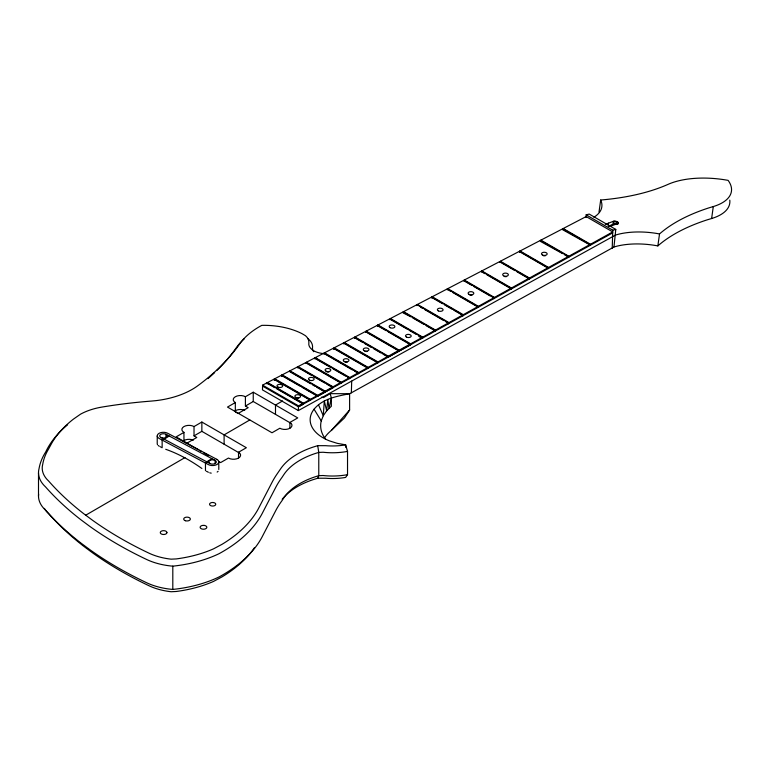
<?xml version="1.0" encoding="UTF-8"?>
<svg xmlns="http://www.w3.org/2000/svg" width="770" height="770" viewBox="0 0 770 770"><rect width="100%" height="100%" fill="white"/><g stroke="black" fill="none" stroke-linecap="round" stroke-linejoin="round"><path stroke-width="1.16" d="M262.58 386.097L298.471 406.791L302.88 404.423L302.908 403.48L267.017 382.786L262.608 385.154L262.474 389.88L298.356 410.583L612.593 236.66M267.565 383.498L266.998 383.73L267.017 382.786M266.998 383.73L267.517 382.517L274.216 379.033L309.896 399.611L309.8 400.525M274.216 379.033L274.187 379.985L274.755 379.754L274.245 380.014M274.688 379.716L274.717 378.773L281.685 375.144L317.144 395.597L317.057 396.512M281.656 376.097C283.023 375.433 280.838 376.828 281.685 375.144M282.157 375.827L282.186 374.875L289.433 371.092L324.699 391.43L324.671 392.382L317.615 396.271L301.965 387.252M325.084 392.065L332.515 388.022L332.544 387.079L297.538 366.886L289.934 370.822L289.905 371.775L310.637 383.73M297.509 367.839L297.538 366.886M311.407 375.288L298.009 367.569L298.038 366.616L305.979 362.497L340.725 382.536L340.638 383.45M298.356 410.583L298.49 405.848L302.908 403.48M302.88 404.423L303.399 403.211L309.896 399.611M305.95 363.44L305.979 362.497M349.195 378.715L349.282 377.8L314.786 357.906L306.47 362.227L306.45 363.171L306.961 362.911M317.144 395.597L310.387 399.341L310.358 400.284L275.766 380.342M314.757 358.849L314.786 357.906M315.257 358.589L315.286 357.636L324.006 353.103L358.233 372.844L358.204 373.797M317.615 396.271L317.635 395.328L324.699 391.43M323.978 354.056L324.006 353.103M367.531 368.57L367.617 367.656L333.67 348.079L324.507 352.833L324.478 353.786L352.439 369.908M325.161 392.103L325.19 391.16L332.544 387.079M332.447 387.984L333.035 386.8L340.725 382.536M333.641 349.022L334.161 347.809L343.795 342.794L377.454 362.208L377.425 363.151M349.282 377.8L341.226 382.267L341.197 383.21L306.508 363.209M344.325 343.507L343.776 343.747L343.795 342.794M343.776 343.747L344.296 342.525L354.46 337.25L387.801 356.472L387.772 357.424M358.233 372.844L349.772 377.531L349.744 378.474L347.607 377.242M351.351 392.815L351.697 381.121M354.98 337.953L354.479 338.222L354.96 336.981L365.673 331.408L398.687 350.446L398.61 351.37M367.617 367.656L358.724 372.574L358.695 373.517L354.508 371.101M365.644 332.351L365.673 331.408M365.981 332.178L366.173 331.139L377.473 325.258L410.141 344.103L410.121 345.047L388.215 357.126M377.454 362.208L368.108 367.377L368.079 368.329L334.142 348.752M377.444 326.211L377.473 325.258M377.762 326.037L377.974 324.988L389.928 318.77L422.239 337.404L422.21 338.357L419.053 336.529M387.801 356.472L377.945 361.929L377.916 362.882L344.267 343.478M398.687 350.446L388.292 356.202L388.263 357.145L383.027 354.123M389.899 319.723L390.428 318.501L403.076 311.927L435.002 330.34L434.935 331.264M410.141 344.103L399.178 350.177L399.101 351.091M403.076 311.927L403.047 312.87L410.776 316.778M403.547 312.61L403.567 311.658L416.965 304.689L448.486 322.871L448.458 323.814M422.239 337.404L410.641 343.834L410.612 344.777L388.176 331.832M416.936 305.642L416.965 304.689M417.436 305.372L417.465 304.419L431.681 297.028L462.77 314.959L462.741 315.912M435.002 330.34L422.73 337.135L422.701 338.078L418.505 335.662M431.652 297.98L431.681 297.028M432.153 297.711L432.182 296.758L447.255 288.914L477.891 306.585L477.862 307.538M448.486 322.871L435.493 330.07L435.464 331.013L426.176 325.662M447.255 288.914L447.226 289.867L447.765 289.616M447.726 289.597L447.755 288.654L463.781 280.309L493.936 297.701L493.907 298.654M462.77 314.959L448.977 322.601L448.949 323.544L445.869 321.773M477.891 306.585L463.261 314.689L463.232 315.633L453.896 310.252M463.925 281.166L464.281 280.039L481.308 271.184L510.953 288.278L510.905 289.212M478.363 307.259L478.382 306.316L493.936 297.701M481.606 271.954L481.808 270.915L499.874 261.511L528.98 278.297L528.952 279.25M510.953 288.278L494.427 297.432L494.407 298.375L492.3 297.162M499.846 262.464L499.874 261.511M548.048 268.672L548.067 267.729L519.538 251.27L500.375 261.242L500.346 262.195L514.899 270.588M511.415 288.962L511.444 288.009L528.98 278.297M519.509 252.223L519.538 251.27M568.289 257.459L568.318 256.516L540.396 240.413L520.039 251.001L519.586 252.185M548.067 267.729L529.471 278.028L529.442 278.971L516.968 271.781M540.396 240.413L540.367 241.356L562.581 253.609M540.867 241.087L540.896 240.144L562.706 228.796L589.974 244.523L589.945 245.466M568.318 256.516L548.567 267.459L548.538 268.403L521.049 252.55M562.706 228.796L562.678 229.739L590.436 245.197L590.465 244.254L612.737 231.924L586.143 216.582L563.197 228.526L563.178 229.47M589.974 244.523L568.809 256.246L568.789 257.19L564.651 254.803M586.114 217.535L586.163 214.84L589.194 214.079L615.788 229.412L613.95 246.997L349.368 393.913M608.387 226.524L608.483 223.146M612.227 248.364L612.756 230.182L586.163 214.84M609.359 225.995L613.266 223.897L613.334 221.327L617.357 221.741L618.089 223.57L618.098 222.424M618.098 223.127L617.347 224.263L618.194 222.78M599.022 211.981L600.687 200.017A177.11 82.891 8 0 0 668.1 184.348A66.258 31.012 8 0 1 728.102 180.363A52.918 24.765 8 0 1 713.299 206.553L711.624 218.516L707.13 219.864A217.746 101.909 8 0 0 657.85 245.909A53.794 25.179 8 0 0 613.95 246.997M657.85 245.909L659.524 233.945A217.746 101.909 8 0 1 708.804 207.9L713.299 206.553M321.504 397.176A57.384 33.129 0 0 0 323.516 397.609L330.166 393.653L331.35 397.869L329.002 408.552L327.828 399.409L326.653 410.824L323.256 415.752L321.244 420.921A58.135 33.562 0 0 0 325.498 439.083M317.721 478.228L318.77 475.687L318.77 452.423L317.721 445.657L325.662 445.676A46.017 26.565 0 0 0 344.575 445.031L345.653 444.848L347.53 451.413L347.53 474.676L345.653 477.41L344.575 477.602A46.017 26.565 0 0 1 325.662 478.237L317.721 478.228L313.015 479.691A75.258 43.447 0 0 0 282.157 499.297M617.347 224.263L617.819 223.425M330.166 393.653L349.609 393.73L349.609 410.015L344.459 417.937L331.35 430.44A58.135 33.562 0 0 0 324.449 437.909M613.921 221.173L613.324 221.943L616.067 221.587L618.185 223.165M331.35 430.44L349.609 410.015M345.653 447.245L345.653 444.848L337.222 443.328L329.473 440.883A44.4 25.641 0 0 1 314.064 409.188C322.745 398.581 336.962 396.271 349.609 393.73M613.911 221.702L614.614 221.115M163.817 439.006L162.143 440.055L162.143 447.726L160.198 446.687M164.154 439.179L169.217 436.003M206.803 461.827L211.865 458.65M207.14 462L205.465 463.059L205.465 470.72M85.72 515.197L184.993 457.582M249.817 419.958L224.109 434.877L224.109 444.184M282.59 400.939L275.496 405.058L275.496 414.366M235.331 402.556L227.497 407.07L272.003 432.769L279.837 428.245A7.123 4.11 0 0 0 289.905 428.245A7.123 4.11 0 0 0 289.905 422.432L297.74 417.908L253.243 392.209L245.409 396.733A7.123 4.11 0 0 0 235.331 396.733A7.123 4.11 0 0 0 235.331 402.556L235.331 411.854L238.113 413.461L248.19 407.648L245.409 406.04L245.409 396.733M218.603 461.423L220.615 462.587L228.449 458.063A7.123 4.11 0 0 0 238.527 458.063L238.527 452.25L246.362 447.726L201.856 422.037L194.021 426.561A7.123 4.11 0 0 0 183.953 426.561A7.123 4.11 0 0 0 183.953 432.374L176.118 436.898L198.439 449.776M194.021 426.561L194.021 435.858L201.856 431.344L239.278 452.943M245.409 406.04L253.243 401.517L290.665 423.125M614.595 221.558L615.346 221.144M298.471 406.791L612.708 232.867M612.564 236.669L615.625 235.023A53.794 25.179 8 0 1 659.524 233.945M333.689 349.051L334.19 348.781M365.683 332.38L366.145 332.082M605.364 224.311L613.334 221.327M609.773 226.495L617.367 223.656M615.336 221.519L616.077 221.26M317.721 445.657L313.015 447.12A75.258 43.447 0 0 0 280.376 469.18L276.853 474.32A163.221 94.238 0 0 0 272.387 481.702L259.307 506.91A155.925 90.023 0 0 1 221.981 544.342L213.55 548.837A95.904 55.373 0 0 1 176.215 558.924L171.133 559.164A49.598 28.634 0 0 1 149.034 553.187A389.572 224.917 0 0 1 92.448 520.202L84.209 514.081A390.034 225.187 0 0 1 48.731 481.144L46.98 479.364A42.465 24.515 0 0 1 42.331 466.302L42.725 464.3A113.296 65.411 0 0 1 48.395 449.333L52.004 442.731A148.341 85.643 0 0 1 73.391 419.15L80.581 414.144A51.937 29.982 0 0 1 102.015 407.061A344.585 198.939 0 0 1 151.382 401.074L155.829 400.65A71.158 41.08 0 0 0 197.823 385.712A299.597 172.971 0 0 0 239.768 343.824A89.041 51.407 0 0 1 260.337 326.162L261.819 325.364L264.611 325.335A57.76 33.351 0 0 1 301.965 333.631L305.44 335.681A19.904 11.492 0 0 1 308.857 342.226L308.818 344.69A17.248 9.962 0 0 0 324.132 353.642M612.756 230.182L615.788 229.412M616.067 221.587L616.77 221.471M616.76 221.76L617.8 222.357M160.901 437.456A3.735 2.156 0 0 0 167.071 436.34A3.735 2.156 0 0 0 162.306 433.808A3.735 2.156 0 0 0 160.901 437.456L210.056 463.55A3.735 2.156 0 0 0 216.235 462.433A3.735 2.156 0 0 0 211.471 459.902A3.735 2.156 0 0 0 210.056 463.55M206.437 471.24L208.381 472.27M563.197 228.526L590.465 244.254M540.896 240.144L568.809 256.246M520.039 251.001L548.567 267.459M500.375 261.242L529.471 278.028M481.808 270.915L511.444 288.009M481.779 271.868L484.859 273.648M486.909 274.823L510.375 288.355M464.281 280.039L494.427 297.432M464.252 280.992L471.548 285.198M473.627 286.392L490.23 295.969M447.755 288.654L478.382 306.316M448.775 290.203L450.816 291.378M452.856 292.552L477.313 306.662M432.182 296.758L463.261 314.689M432.182 297.73L442.529 303.688M444.588 304.882L451.826 309.059M417.465 304.419L448.977 322.601M420.516 307.143L422.547 308.318M424.578 309.492L443.847 320.599M403.567 311.658L435.493 330.07M412.826 317.962L424.126 324.478M390.428 318.501L422.73 337.135M390.4 319.454L407.07 329.069M409.149 330.263L416.426 334.459M377.974 324.988L410.641 343.834M377.945 325.941L386.136 330.657M366.173 331.139L399.178 350.177M367.223 332.707L397.05 349.907M354.96 336.981L388.292 356.202M354.931 337.924L362.256 342.15M364.325 343.343L371.602 347.539M373.671 348.733L380.948 352.93M344.296 342.525L377.945 361.929M334.161 347.809L368.108 367.377M324.507 352.833L358.724 372.574M315.286 357.636L349.772 377.531M315.315 358.618L330.946 367.627M333.025 368.83L345.528 376.039M306.47 362.227L341.226 382.267M298.038 366.616L333.035 386.8M313.457 376.472L324.738 382.979M326.788 384.163L333.006 387.753M289.934 370.822L325.19 391.16M312.697 384.913L314.766 386.107M316.826 387.3L324.055 391.468M282.186 374.875L317.635 395.328M283.264 376.463L299.886 386.049M274.717 378.773L310.387 399.341M267.517 382.517L303.399 403.211M267.488 383.46L274.717 387.628M276.757 388.802L303.38 404.154M262.608 385.154L298.49 405.848M194.021 435.858L196.802 437.466L186.735 443.279L183.953 441.682L183.953 432.374M199.44 450.363L201.461 451.528M203.472 452.693L208.516 455.599M314.064 409.188L321.244 420.921M318.482 404.779L323.256 415.752L324.314 400.949L326.653 410.824L331.35 406.271L331.35 397.869M617.809 222.068L618.089 222.751M289.905 422.432L289.905 428.245M253.243 392.209L253.243 401.517M218.796 461.817L218.796 469.488M215.119 463.665L215.119 460.373L165.954 434.28L165.954 437.562M201.856 422.037L201.856 431.344M347.53 451.413A49.732 28.711 0 0 1 323.082 452.25L318.77 452.423A71.581 41.33 0 0 0 283.832 474.638L281.993 477.41A159.746 92.227 0 0 0 275.939 486.986L262.878 512.156A159.64 92.169 0 0 1 219.171 553.63A99.619 57.509 0 0 1 172.807 566.162L172.807 589.425A53.303 30.781 0 0 1 146.685 582.765A393.316 227.083 0 0 1 89.551 549.462L81.235 543.283A393.316 227.083 0 0 1 45.478 510.096A46.181 26.661 0 0 1 38.625 494.061M157.224 436.012L157.224 443.684A6.208 3.59 0 0 0 157.504 444.608M38.5 472.896L38.5 496.159M44.381 508.383A42.465 24.515 0 0 0 46.98 511.935L48.731 513.715A390.034 225.187 0 0 0 84.209 546.652L92.448 552.773A389.572 224.917 0 0 0 149.034 585.758A49.598 28.634 0 0 0 171.133 591.735L176.215 591.485A95.904 55.373 0 0 0 213.55 581.408L221.981 576.913A155.925 90.023 0 0 0 254.427 547.73M67.645 424.751A152.065 87.79 0 0 0 45.728 451.932A116.905 67.491 0 0 0 39.029 468.709A46.181 26.661 0 0 0 45.478 486.833A393.316 227.083 0 0 0 81.235 520.019L89.551 526.199A393.316 227.083 0 0 0 146.685 559.501A53.303 30.781 0 0 0 172.807 566.162M172.807 589.425A99.619 57.509 0 0 0 219.171 576.894A159.64 92.169 0 0 0 262.878 535.419L275.939 510.25A159.746 92.227 0 0 1 281.993 500.673L283.832 497.901A71.581 41.33 0 0 1 318.77 475.687L323.082 475.514A49.732 28.711 0 0 0 347.53 474.676M313.736 351.697A13.523 7.806 0 0 1 312.505 347.809A23.62 13.639 0 0 0 307.586 338.396M244.417 338.665A92.679 53.515 0 0 0 236.342 347.645A295.921 170.844 0 0 1 216.755 370.553M214.618 372.613A295.921 170.844 0 0 1 207.91 378.667M238.527 452.25A7.123 4.11 0 0 1 238.527 458.063M183.953 440.517A7.123 4.11 0 0 1 193.328 440.161M235.331 410.699A7.123 4.11 0 0 1 244.706 410.343M218.093 471.298A6.208 3.59 0 0 1 217.159 472.058M211.23 473.136A6.208 3.59 0 0 1 209.709 472.809M159.226 446.177A6.208 3.59 0 0 1 158.187 445.455M165.714 449.285A153.384 92.188 57.9 0 1 201.884 468.487M729.787 200.133A52.918 24.765 8 0 1 711.624 218.516M600.687 200.017A49.347 23.1 8 0 1 593.882 217.256M613.266 223.897A2.849 1.588 1.7 0 1 617.742 224.32M545.41 255.717A2.849 1.588 1.7 0 1 543.225 255.669M506.602 276.555A2.849 1.588 1.7 0 1 504.427 276.507M472.048 295.112A2.849 1.588 1.7 0 1 469.864 295.064M367.203 351.409A2.849 1.588 1.7 0 1 365.028 351.37M298.808 398.128A2.849 1.588 1.7 0 1 296.623 398.09M329.021 371.92A2.849 1.588 1.7 0 1 326.836 371.872M347.203 362.15A2.849 1.588 1.7 0 1 345.027 362.112M213.444 502.55L212.645 502.492A3.08 1.781 0 0 0 209.594 504.032A3.08 1.781 0 0 0 211.856 505.986L212.645 506.044A3.08 1.781 0 0 0 215.706 504.504A3.08 1.781 0 0 0 213.444 502.55M204.339 525.429L203.472 525.361A3.33 1.925 0 0 0 200.142 527.286L200.258 527.787A3.33 1.925 0 0 0 202.606 529.144L203.472 529.211A3.33 1.925 0 0 0 206.803 527.286L206.697 526.786A3.33 1.925 0 0 0 204.339 525.429M216.794 459.324L167.629 433.231A6.208 3.59 0 0 0 158.851 433.443A6.208 3.59 0 0 0 159.226 438.505L208.381 464.608A6.208 3.59 0 0 0 217.159 464.397A6.208 3.59 0 0 0 216.794 459.324M166.917 532.58L166.801 532.089A3.311 1.915 0 0 0 163.173 530.684A3.311 1.915 0 0 0 160.295 532.58L160.401 533.081A3.311 1.915 0 0 0 164.039 534.476A3.311 1.915 0 0 0 166.917 532.58M185.368 520.722A3.34 1.925 0 0 0 190.373 519.057A3.34 1.925 0 0 0 185.368 517.382A3.34 1.925 0 0 0 185.368 520.722M344.248 361.438A2.849 1.588 1.7 0 0 348.925 360.649A2.849 1.588 1.7 0 0 345.21 358.762A2.849 1.588 1.7 0 0 344.248 361.438M277.922 387.079A2.849 1.588 1.7 0 0 282.6 386.309A2.849 1.588 1.7 0 0 278.913 384.413A2.849 1.588 1.7 0 0 277.922 387.079M295.853 397.426A2.849 1.588 1.7 0 0 300.521 396.637A2.849 1.588 1.7 0 0 296.816 394.75A2.849 1.588 1.7 0 0 295.853 397.426M438.342 310.907A2.849 1.588 1.7 0 0 443.019 310.118A2.849 1.588 1.7 0 0 439.304 308.231A2.849 1.588 1.7 0 0 438.342 310.907M364.248 350.697A2.849 1.588 1.7 0 0 368.917 349.907A2.849 1.588 1.7 0 0 365.211 348.021A2.849 1.588 1.7 0 0 364.248 350.697M406.483 337.116A2.849 1.588 1.7 0 0 411.151 336.326A2.849 1.588 1.7 0 0 407.445 334.44A2.849 1.588 1.7 0 0 406.483 337.116M390.149 327.693A2.849 1.588 1.7 0 0 394.817 326.904A2.849 1.588 1.7 0 0 391.112 325.017A2.849 1.588 1.7 0 0 390.149 327.693M503.647 275.843A2.849 1.588 1.7 0 0 508.316 275.054A2.849 1.588 1.7 0 0 504.61 273.167A2.849 1.588 1.7 0 0 503.647 275.843M309.425 380.139A2.849 1.588 1.7 0 0 314.093 379.35A2.849 1.588 1.7 0 0 310.387 377.464A2.849 1.588 1.7 0 0 309.425 380.139M542.455 255.005A2.849 1.588 1.7 0 0 547.124 254.216A2.849 1.588 1.7 0 0 543.418 252.329A2.849 1.588 1.7 0 0 542.455 255.005M326.066 371.207A2.849 1.588 1.7 0 0 330.734 370.418A2.849 1.588 1.7 0 0 327.029 368.532A2.849 1.588 1.7 0 0 326.066 371.207M469.084 294.4A2.849 1.588 1.7 0 0 473.762 293.611A2.849 1.588 1.7 0 0 470.047 291.724A2.849 1.588 1.7 0 0 469.084 294.4"/></g></svg>
